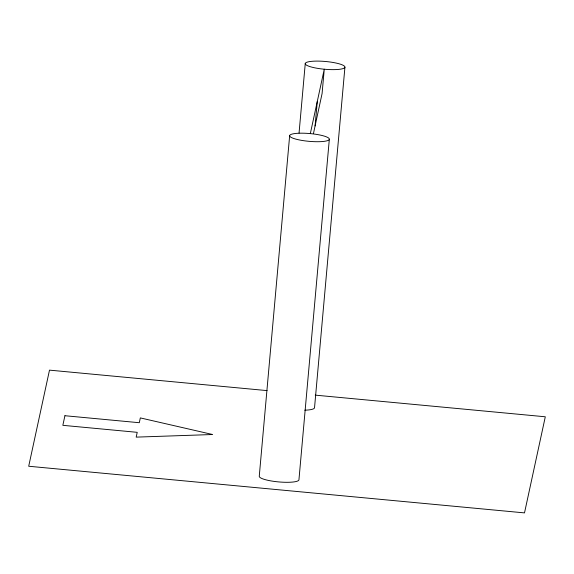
<?xml version="1.0" encoding="UTF-8"?>
<svg xmlns="http://www.w3.org/2000/svg" width="574" height="574" viewBox="0 0 574 574"><rect width="100%" height="100%" fill="white"/><g stroke="black" fill="none" stroke-linecap="round" stroke-linejoin="round"><path stroke-width="0.86" d="M289.662 135.586L259.269 476.169A19.925 3.903 5.1 0 0 278.268 481.88A19.925 3.903 5.1 0 0 298.932 479.9L329.325 139.317A19.925 3.903 5.1 0 0 300.295 133.19A19.925 3.903 5.1 0 0 298.86 139.848A19.925 3.903 5.1 0 0 329.325 139.317M299.054 133.046L305.26 63.506M344.924 67.237A19.925 3.903 5.1 0 1 314.452 67.768A19.925 3.903 5.1 0 1 315.894 61.109A19.925 3.903 5.1 0 1 344.924 67.237L314.523 407.82A19.925 3.903 5.1 0 1 304.794 410.195M313.454 133.634L315.083 125.936L317.293 101.411M310.326 133.613L324.26 69.217L322.086 93.54L315.083 125.936M267.082 390.607L49.493 370.137L28.7 466.246L524.507 512.891L545.3 416.781L315.234 395.134M64.927 415.719L62.846 425.327L137.222 432.33L136.181 437.13L212.631 434.518L140.336 417.908L139.295 422.715L64.927 415.719"/></g></svg>
